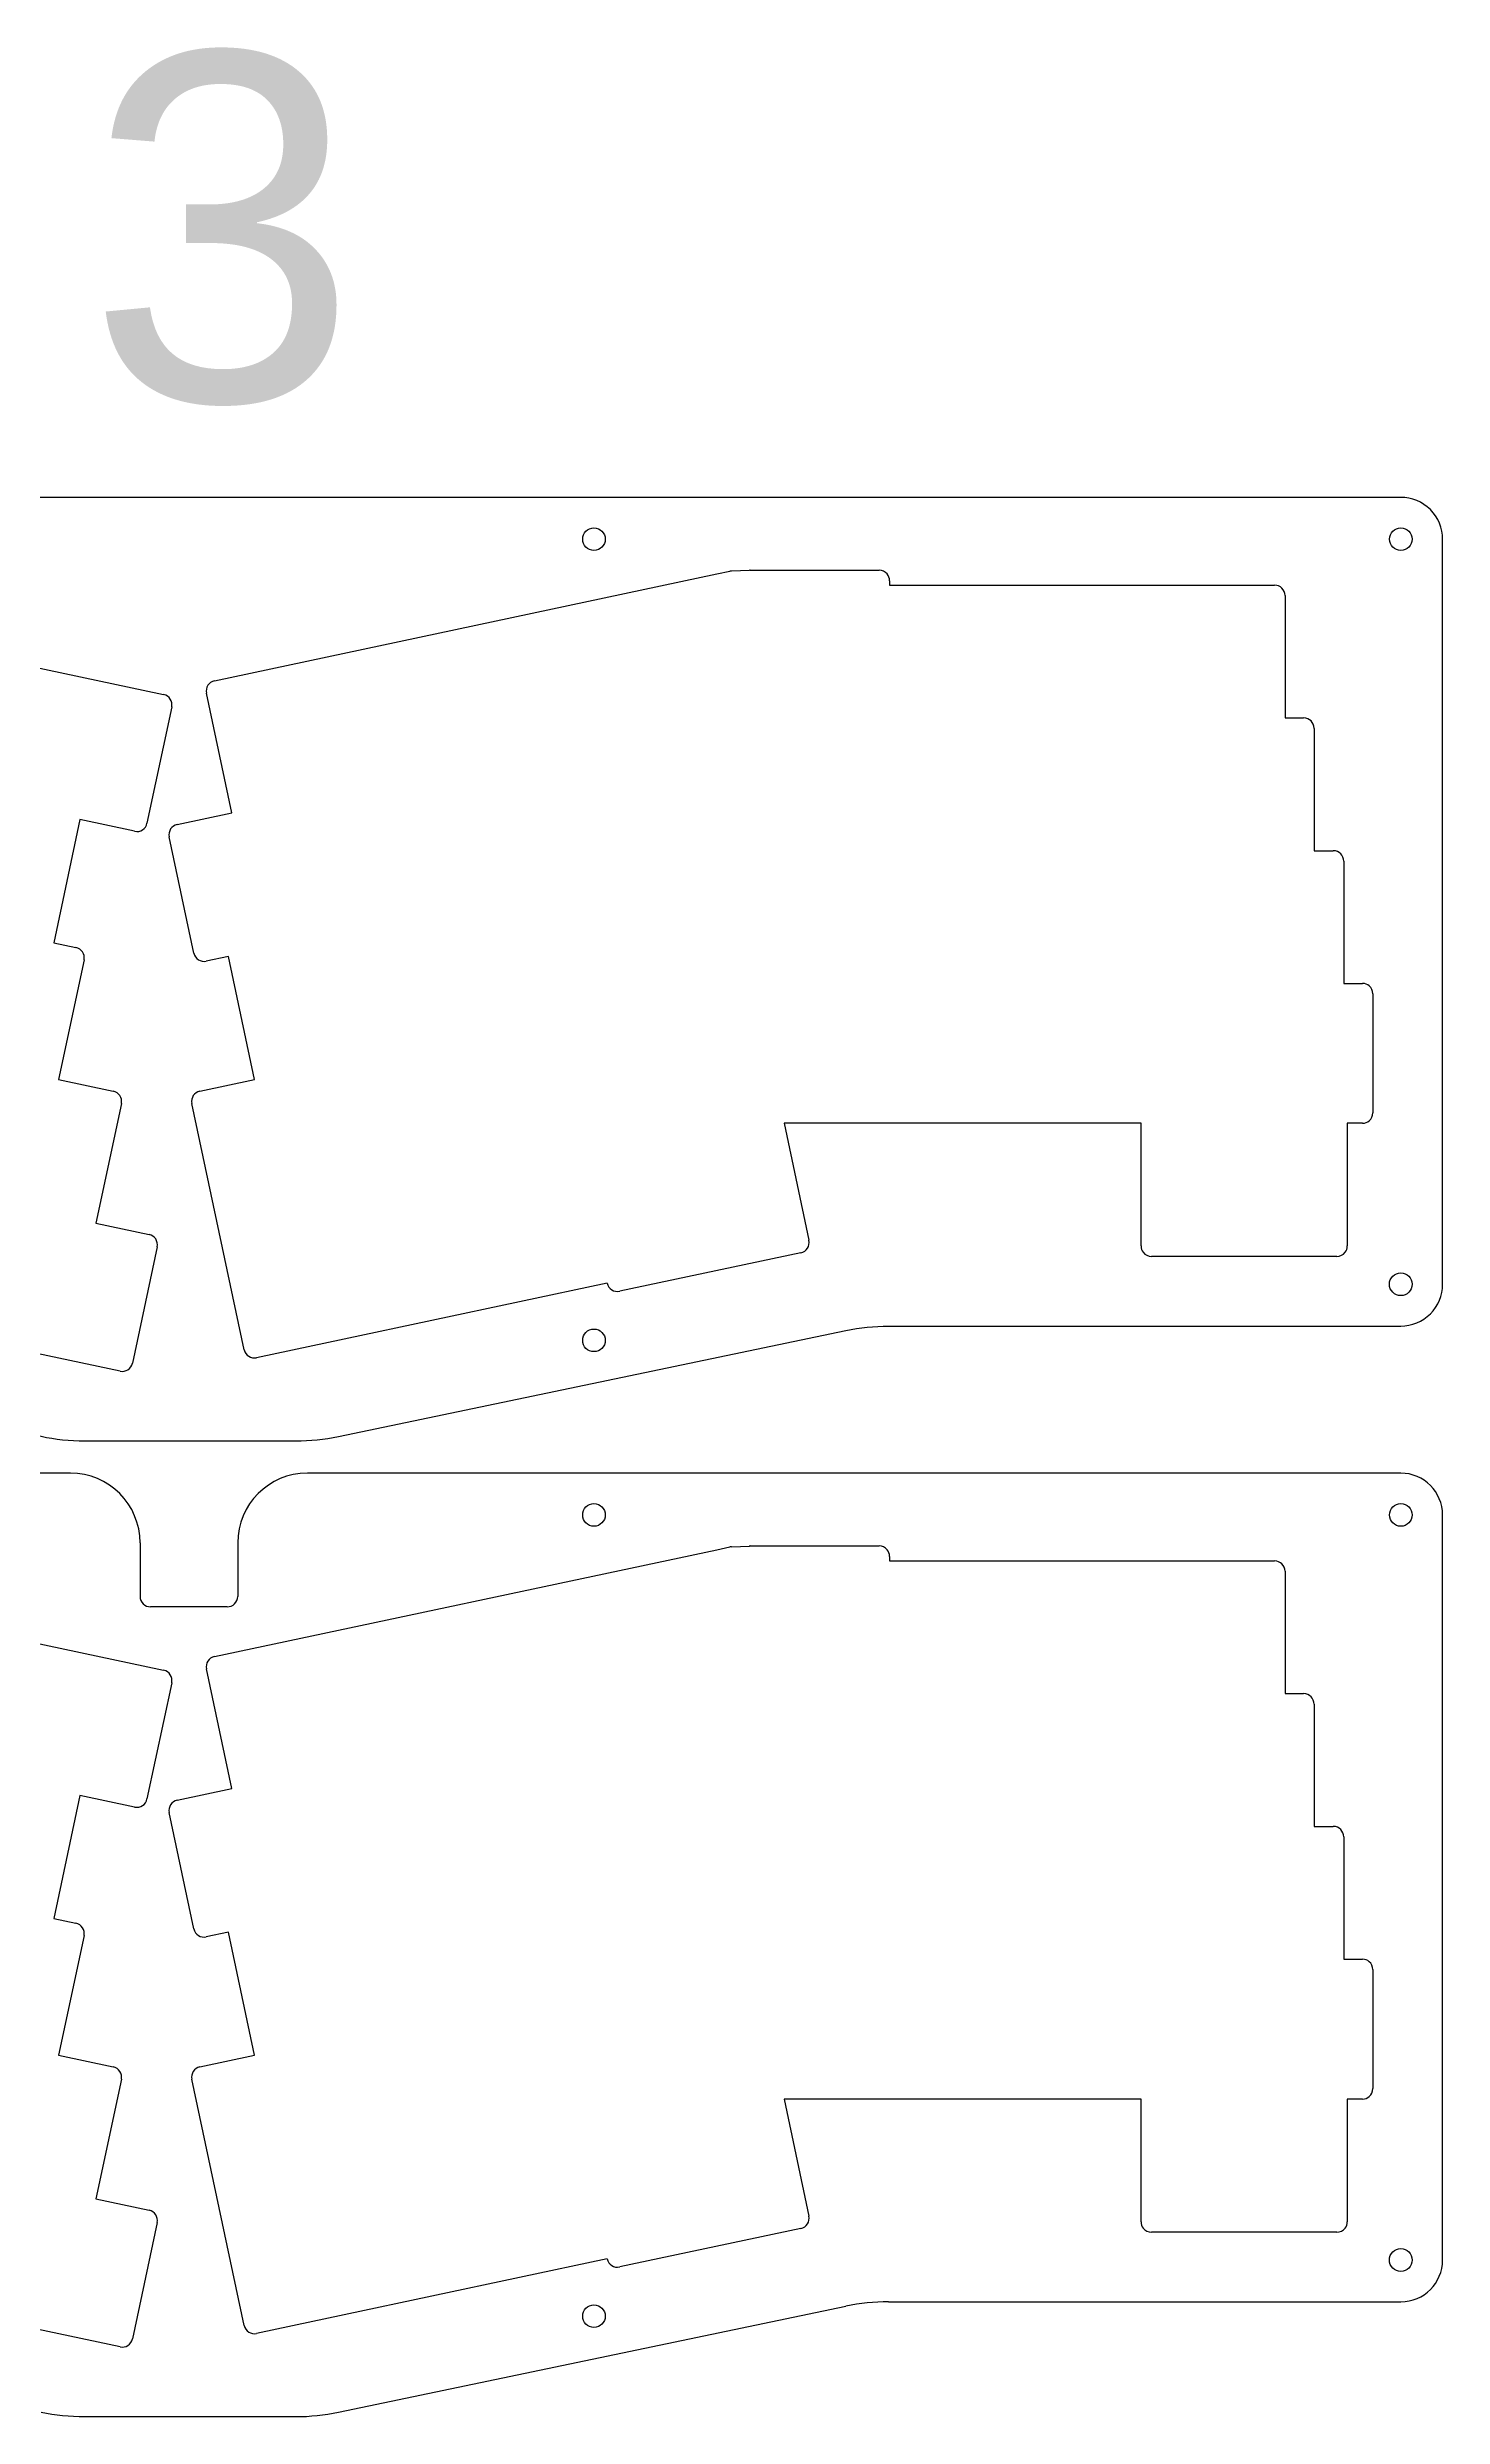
# Model space of a CAD drawing. Header units: millimetres. Extents: x -1511 to 747, y -483 to 541.
# Drawn here: x 544.3 to 744.5, y -69.2 to 270.7 of the extents above; entities that cross this region are included whole.
import ezdxf

# ---------------------------------------------------------------- set-up
doc = ezdxf.new("R2010")
doc.units = ezdxf.units.MM
doc.layers.get('0').update_dxf_attribs({"lineweight": 25, "true_color": 0xffffff})
doc.styles.add('textstyle2', font='')
doc.styles.get('textstyle2').set_extended_font_data('Arial')

msp = doc.modelspace()

# ---------------------------------------------------------------- linework, layer by layer
for p, q in [((484.17, 194.22), (560.97, 177.89)), ((568.26, 179.87), (640.34, 195.19)), ((640.34, 195.19), (642.2, 195.59)), ((642.45, 195.62), (645.04, 195.72)), ((645.1, 195.73), (663.63, 195.73)), ((665.13, 194.22), (665.13, 193.59)), ((665.13, 193.59), (720.36, 193.59)), ((721.86, 192.09), (721.86, 174.54)), ((570.76, 160.92), (567.11, 178.09)), ((562.13, 176.11), (558.58, 159.43)), ((721.86, 174.54), (724.53, 174.54)), ((726.03, 173.04), (726.03, 155.49)), ((548.95, 159.94), (545.2, 142.29)), ((556.8, 158.27), (548.95, 159.94)), ((562.91, 159.25), (570.76, 160.92)), ((565.3, 140.78), (561.76, 157.47)), ((726.03, 155.49), (728.79, 155.49)), ((730.29, 153.99), (730.29, 136.44)), ((545.2, 142.29), (548.39, 141.61)), ((549.55, 139.83), (545.9, 122.67)), ((570.28, 140.31), (567.08, 139.63)), ((574.02, 122.67), (570.28, 140.31)), ((730.29, 136.44), (732.97, 136.44)), ((734.47, 134.94), (734.47, 117.88)), ((545.9, 122.67), (553.74, 121)), ((566.17, 121), (574.02, 122.67)), ((554.9, 119.22), (551.25, 102.05)), ((572.53, 83.89), (565.02, 119.22)), ((649.99, 116.38), (653.55, 99.59)), ((701.2, 116.38), (649.99, 116.38)), ((701.2, 98.78), (701.2, 116.38)), ((730.8, 116.38), (730.8, 98.78)), ((732.97, 116.38), (730.8, 116.38)), ((551.25, 102.05), (558.88, 100.43)), ((560.04, 98.65), (556.49, 81.97)), ((652.4, 97.81), (626.4, 92.28)), ((729.3, 97.28), (702.7, 97.28)), ((554.71, 80.81), (495.3, 93.44)), ((624.62, 93.43), (574.31, 82.74)), ((547.59, 66.18), (391.17, 66.18)), ((738.47, 66.18), (581.59, 66.18)), ((744.47, -46.72), (744.47, 60.18)), ((557.59, 56.18), (557.59, 48.49)), ((568.26, 39.87), (640.34, 55.19)), ((571.59, 56.18), (571.59, 48.49)), ((640.34, 55.19), (642.2, 55.59)), ((642.45, 55.62), (645.04, 55.72)), ((645.1, 55.73), (663.63, 55.73)), ((484.17, 54.22), (560.97, 37.89)), ((665.13, 54.22), (665.13, 53.59)), ((665.13, 53.59), (720.36, 53.59)), ((721.86, 52.09), (721.86, 34.54)), ((570.09, 46.99), (559.09, 46.99)), ((570.76, 20.92), (567.11, 38.09)), ((562.13, 36.11), (558.58, 19.43)), ((721.86, 34.54), (724.53, 34.54)), ((726.03, 33.04), (726.03, 15.49)), ((562.91, 19.25), (570.76, 20.92)), ((548.95, 19.94), (545.2, 2.29)), ((556.8, 18.27), (548.95, 19.94)), ((565.3, 0.78), (561.76, 17.47)), ((726.03, 15.49), (728.79, 15.49)), ((730.29, 13.99), (730.29, -3.56)), ((545.2, 2.29), (548.39, 1.61)), ((570.28, 0.31), (567.08, -0.37)), ((574.02, -17.33), (570.28, 0.31)), ((549.55, -0.17), (545.9, -17.33)), ((730.29, -3.56), (732.97, -3.56)), ((734.47, -5.06), (734.47, -22.12)), ((545.9, -17.33), (553.74, -19)), ((566.17, -19), (574.02, -17.33)), ((554.9, -20.78), (551.25, -37.95)), ((572.53, -56.11), (565.02, -20.78)), ((649.99, -23.62), (653.55, -40.41)), ((701.2, -23.62), (649.99, -23.62)), ((701.2, -41.22), (701.2, -23.62)), ((730.8, -23.62), (730.8, -41.22)), ((732.97, -23.62), (730.8, -23.62)), ((551.25, -37.95), (558.88, -39.57)), ((560.04, -41.35), (556.49, -58.03)), ((652.4, -42.19), (626.4, -47.72)), ((729.3, -42.72), (702.7, -42.72)), ((554.71, -59.19), (495.3, -46.56)), ((624.62, -46.57), (574.31, -57.26)), ((586.05, -68.56), (658.84, -53.36)), ((664.98, -52.72), (738.47, -52.72)), ((549.61, -69.19), (579.91, -69.19))]:
    msp.add_line(p, q)
msp.add_lwpolyline([(465.57, 87.33, -0.052389), (471.81, 86.67), (543.38, 71.46, 0.052389), (549.61, 70.81), (579.91, 70.81, 0.051508), (586.05, 71.44), (658.84, 86.64, -0.051508), (664.98, 87.28), (738.47, 87.28, 0.414214), (744.47, 93.28), (744.47, 200.18, 0.414214), (738.47, 206.18), (391.17, 206.18, 0.414214), (385.17, 200.18), (385.17, 93.33, 0.414214), (391.17, 87.33)], format="xyb", close=True)
for centre, radius in [((622.71, 200.18), 1.62), ((738.47, 200.18), 1.62), ((738.47, 93.28), 1.63), ((622.71, 85.23), 1.62), ((622.71, 60.18), 1.62), ((738.47, 60.18), 1.62), ((738.47, -46.72), 1.63), ((622.71, -54.77), 1.62)]:
    msp.add_circle(centre, radius)
for centre, radius, start, end in [((547.59, 56.18), 10, 0, 90), ((581.59, 56.18), 10, 90, 180), ((738.47, 60.18), 6, 0, 90), ((559.09, 48.49), 1.5, 180, 270), ((570.09, 48.49), 1.5, 270, 0), ((738.47, -46.72), 6, 270, 360), ((664.98, -82.72), 30, 90, 101.7943), ((549.61, -39.19), 30, 258.0043, 270), ((579.91, -39.19), 30, 270, 281.7943)]:
    msp.add_arc(centre, radius, start, end)
for centre in [(642.53, 195.18), (642.53, 55.18)]:
    msp.add_ellipse(centre, major_axis=(0.833, -0.007), ratio=0.525441, start_param=1.667339, end_param=1.979042)
for points in [[(645.1, 195.73), (645.08, 195.73), (645.06, 195.73), (645.04, 195.72)], [(664.77, 195.19), (664.5, 195.52), (664.09, 195.73), (663.63, 195.73)], [(665.13, 194.22), (665.13, 194.59), (665, 194.93), (664.77, 195.19)], [(721.86, 192.09), (721.86, 192.91), (721.19, 193.59), (720.36, 193.59)], [(562.13, 176.11), (562.3, 176.92), (561.78, 177.72), (560.97, 177.89)], [(568.26, 179.87), (567.45, 179.7), (566.93, 178.9), (567.11, 178.09)], [(726.03, 173.04), (726.03, 173.86), (725.36, 174.54), (724.53, 174.54)], [(556.8, 158.27), (557.61, 158.1), (558.41, 158.61), (558.58, 159.43)], [(562.91, 159.25), (562.1, 159.08), (561.59, 158.28), (561.76, 157.47)], [(730.29, 153.99), (730.29, 154.81), (729.62, 155.49), (728.79, 155.49)], [(549.55, 139.83), (549.72, 140.64), (549.2, 141.44), (548.39, 141.61)], [(565.3, 140.78), (565.48, 139.98), (566.27, 139.46), (567.08, 139.63)], [(733.94, 136.08), (733.68, 136.3), (733.34, 136.44), (732.97, 136.44)], [(734.47, 134.94), (734.47, 135.39), (734.27, 135.8), (733.94, 136.08)], [(554.9, 119.22), (555.07, 120.03), (554.55, 120.83), (553.74, 121)], [(566.17, 121), (565.36, 120.83), (564.85, 120.03), (565.02, 119.22)], [(732.97, 116.38), (733.34, 116.38), (733.68, 116.51), (733.94, 116.73)], [(733.94, 116.73), (734.27, 117.01), (734.47, 117.42), (734.47, 117.88)], [(560.04, 98.65), (560.21, 99.46), (559.69, 100.26), (558.88, 100.43)], [(652.4, 97.81), (653.21, 97.98), (653.72, 98.78), (653.55, 99.59)], [(701.2, 98.78), (701.2, 98.43), (701.31, 98.11), (701.51, 97.86)], [(730.48, 97.86), (730.68, 98.11), (730.8, 98.43), (730.8, 98.78)], [(701.51, 97.86), (701.79, 97.5), (702.21, 97.28), (702.7, 97.28)], [(729.3, 97.28), (729.78, 97.28), (730.21, 97.5), (730.48, 97.86)], [(624.62, 93.43), (624.79, 92.62), (625.59, 92.11), (626.4, 92.28)], [(554.71, 80.81), (555.52, 80.64), (556.32, 81.16), (556.49, 81.97)], [(572.53, 83.89), (572.7, 83.08), (573.5, 82.57), (574.31, 82.74)], [(645.1, 55.73), (645.08, 55.73), (645.06, 55.73), (645.04, 55.72)], [(664.77, 55.19), (664.5, 55.52), (664.09, 55.73), (663.63, 55.73)], [(665.13, 54.22), (665.13, 54.59), (665, 54.93), (664.77, 55.19)], [(721.86, 52.09), (721.86, 52.91), (721.19, 53.59), (720.36, 53.59)], [(562.13, 36.11), (562.3, 36.92), (561.78, 37.72), (560.97, 37.89)], [(568.26, 39.87), (567.45, 39.7), (566.93, 38.9), (567.11, 38.09)], [(726.03, 33.04), (726.03, 33.86), (725.36, 34.54), (724.53, 34.54)], [(556.8, 18.27), (557.61, 18.1), (558.41, 18.61), (558.58, 19.43)], [(562.91, 19.25), (562.1, 19.08), (561.59, 18.28), (561.76, 17.47)], [(730.29, 13.99), (730.29, 14.81), (729.62, 15.49), (728.79, 15.49)], [(549.55, -0.17), (549.72, 0.64), (549.2, 1.44), (548.39, 1.61)], [(565.3, 0.78), (565.48, -0.02), (566.27, -0.54), (567.08, -0.37)], [(733.94, -3.92), (733.68, -3.7), (733.34, -3.56), (732.97, -3.56)], [(734.47, -5.06), (734.47, -4.61), (734.27, -4.2), (733.94, -3.92)], [(554.9, -20.78), (555.07, -19.97), (554.55, -19.17), (553.74, -19)], [(566.17, -19), (565.36, -19.17), (564.85, -19.97), (565.02, -20.78)], [(732.97, -23.62), (733.34, -23.62), (733.68, -23.49), (733.94, -23.27)], [(733.94, -23.27), (734.27, -22.99), (734.47, -22.58), (734.47, -22.12)], [(560.04, -41.35), (560.21, -40.54), (559.69, -39.74), (558.88, -39.57)], [(652.4, -42.19), (653.21, -42.02), (653.72, -41.22), (653.55, -40.41)], [(701.2, -41.22), (701.2, -41.57), (701.31, -41.89), (701.51, -42.14)], [(701.51, -42.14), (701.79, -42.5), (702.21, -42.72), (702.7, -42.72)], [(729.3, -42.72), (729.78, -42.72), (730.21, -42.5), (730.48, -42.14)], [(730.48, -42.14), (730.68, -41.89), (730.8, -41.57), (730.8, -41.22)], [(624.62, -46.57), (624.79, -47.38), (625.59, -47.89), (626.4, -47.72)], [(572.53, -56.11), (572.7, -56.92), (573.5, -57.43), (574.31, -57.26)], [(554.71, -59.19), (555.52, -59.36), (556.32, -58.84), (556.49, -58.03)]]:
    msp.add_open_spline(points, degree=3)

# ---------------------------------------------------------------- texts
at = {"insert": (550, 270), "char_height": 1, "attachment_point": 1, "style": 'textstyle2'}
msp.add_mtext('\\H50;3', dxfattribs=at)

doc.saveas('drawing.dxf')
